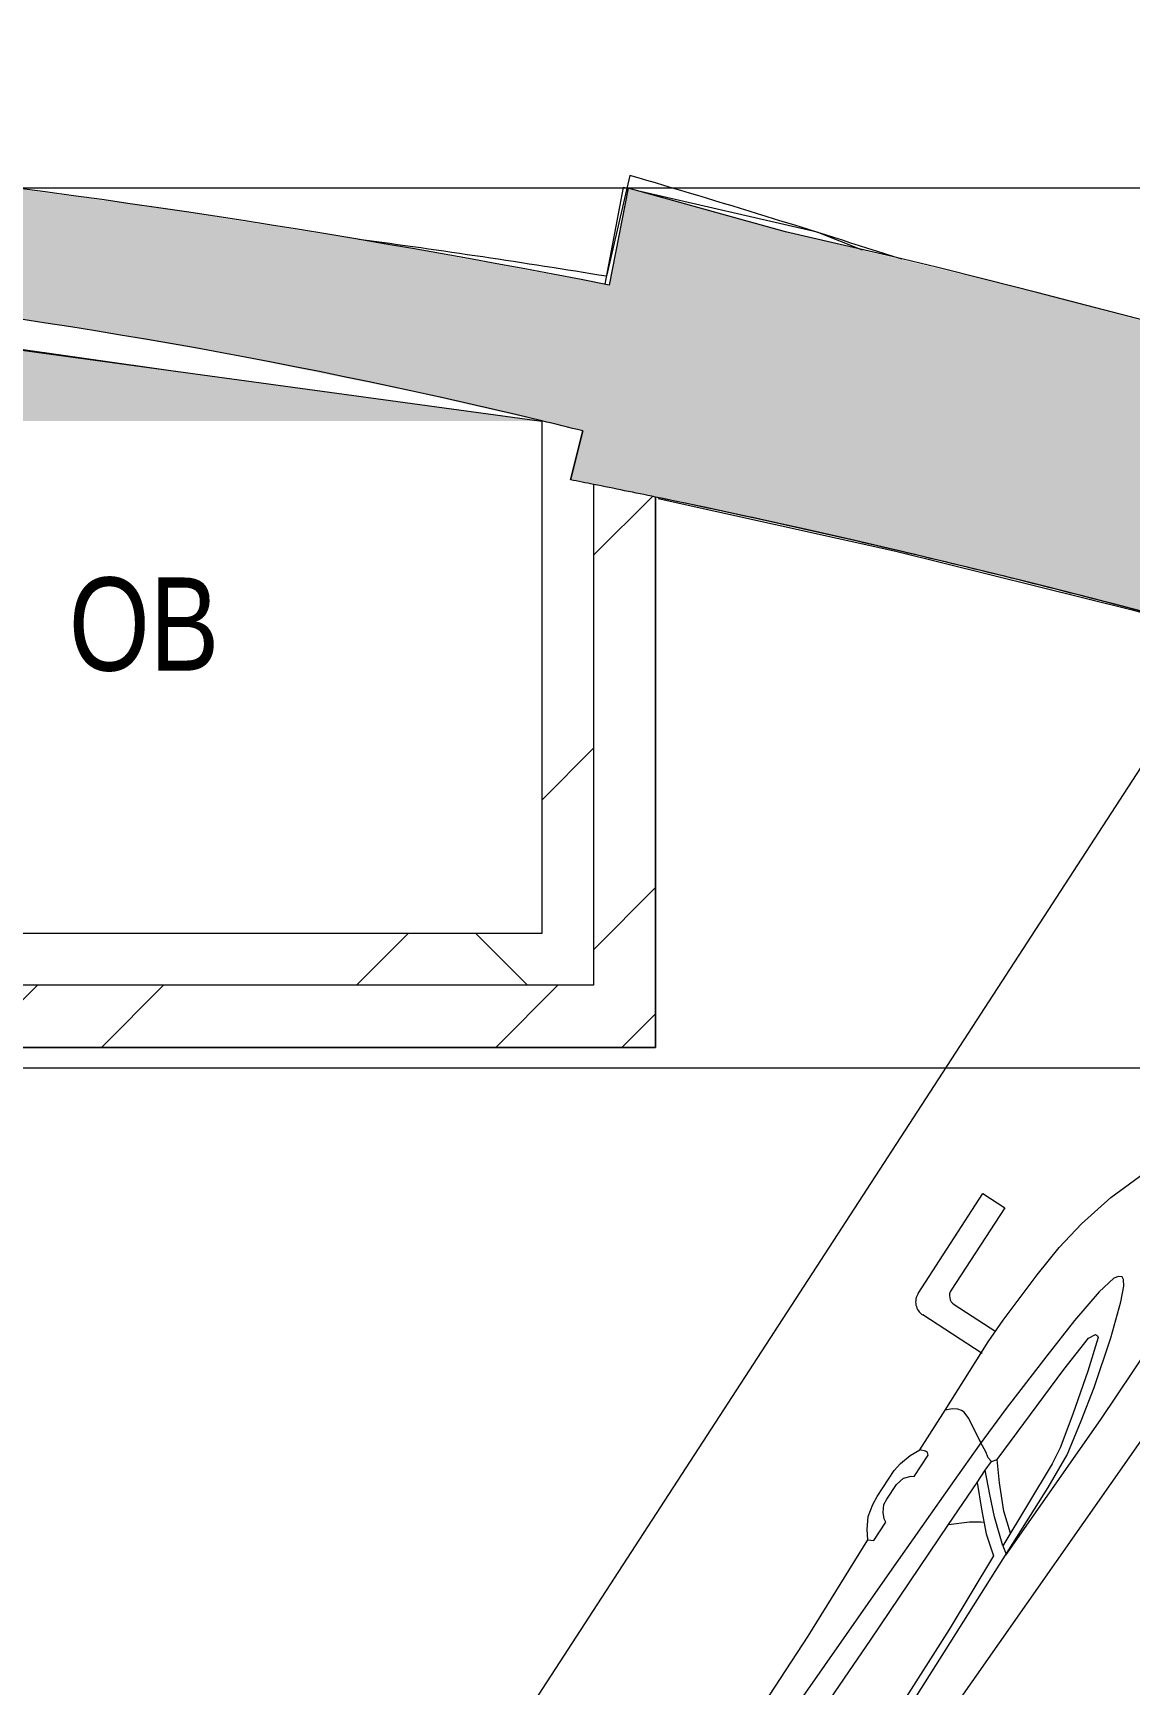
# Model space of a CAD drawing. Header units: millimetres. Extents: x 48966 to 155647, y -43515 to 30475.
# Drawn here: x 119419 to 121538, y 22525 to 25717 of the extents above; entities that cross this region are included whole.
import ezdxf

# ---------------------------------------------------------------- set-up
doc = ezdxf.new("R2010")
doc.units = ezdxf.units.MM
doc.linetypes.add('IMPORT-01 Штриховая _2 мм_', pattern=[600, 400, -200])
doc.linetypes.add('Осевые', pattern=[6350, 1270, -952.5, 3175, -952.5])
for name, color, linetype, lineweight in [('_Разделитель помещений_', 7, 'IMPORT-01 Штриховая _2 мм_', 9), ('Обобщенные модели', 7, 'Continuous', 9), ('Общие ребра', 7, 'Continuous', 9), ('Оси-2', 7, 'Осевые', 9), ('Парковка', 7, 'Continuous', 9), ('Перекрытия', 7, 'Continuous', 9), ('Стены', 7, 'Continuous', 9), ('Стены-1', 7, 'Continuous', 18), ('Типовые аннотации', 7, 'Continuous', 9), ('Фундамент несущей конструкции', 7, 'Continuous', 9), ('Фундамент несущей конструкции-1', 7, 'Continuous', 18), ('Штриховка разреза', 7, 'Continuous', 9), ('Элементы узлов', 7, 'Continuous', 9)]:
    doc.layers.add(name, color=color, linetype=linetype, lineweight=lineweight)
doc.styles.add('Arial', font='arial.ttf', dxfattribs={"width": 0.8, "height": 180})
pattern_1 = [(45, (0, 0), (-502.8943, 502.8943), []), (45, (0, 762), (-502.8943, 502.8943), [])]
pattern_2 = [(45, (0, 0), (-707.107, 707.107), []), (135, (0, 0), (-707.107, -707.107), [])]

# ---------------------------------------------------------------- blocks, each defined once
blk = doc.blocks.new('Стена монолитная - Стена монолитная-463893-План -1-го этажа на отм_ -10_350')
at = {"layer": 'Стены'}
for p, q in [((120558.6, 25418.6), (120523.7, 25231.6)), ((120568.5, 25416.4), (120558.6, 25418.6)), ((120933.5, 25332.1), (120586.3, 25412.2)), ((121021.3, 25297.4), (120933.5, 25332.1))]:
    blk.add_line(p, q, dxfattribs=at)
blk = doc.blocks.new('Стена наружная на отм_-10_450 - Стена наружная на отм_-10_450-507337-План -1-го этажа на отм_ -10_350')
at = {"layer": 'Фундамент несущей конструкции'}
h = blk.add_hatch(dxfattribs=at)
h.set_pattern_fill('FP_1', color=256, style=0, pattern_type=2)
h.set_pattern_definition([(45, (0, 0), (-493.914, 493.914), []), (45, (493.9, 0), (-493.914, 493.914), [873.125, -174.625, 6.706, -167.919])])
h.paths.add_polyline_path([(150600.1, -31682.9), (149464.5, -28562.9), (149310.2, -28562.9), (139786.7, -2397.4), (139923, -2347.8), (136398.5, 7335.5), (136262.3, 7285.9), (133987.2, 13536.7), (133818.3, 13982.2), (133637.5, 14423), (133445, 14858.9), (133241, 15289.5), (133025.5, 15714.5), (132798.8, 16133.5), (132561, 16546.4), (132312.2, 16952.8), (132052.7, 17352.4), (131782.5, 17744.9), (131502, 18130), (131211.4, 18507.6), (131317.8, 18614), (131028.7, 18983.8), (130730.1, 19346.1), (130422.3, 19700.5), (130105.4, 20046.8), (129779.7, 20384.8), (129445.4, 20714.3), (129102.6, 21035.1), (128751.8, 21346.9), (128385.1, 21655.8), (128026.4, 21942.9), (127652.5, 22226.6), (127271.3, 22500.6), (126883.2, 22764.7), (126488.4, 23018.6), (126087.2, 23262.3), (125679.8, 23495.6), (125266.6, 23718.2), (124847.7, 23930.1), (124423.5, 24131.2), (123994.3, 24321.2), (123560.3, 24500), (123121.8, 24667.6), (122679.1, 24823.9), (122232.6, 24968.6), (121782.4, 25101.8), (121329, 25223.3), (120872.6, 25333.1), (120568.7, 25417.1), (120531.9, 25230.1), (120097.4, 25310.1), (119661.1, 25379.5), (119223.3, 25438.3), (118784.1, 25486.4), (118343.9, 25523.9), (117903, 25550.7), (117461.5, 25566.8), (117019.7, 25572.1), (109836.6, 25572.1), (109836.6, 25717.1), (100041.6, 25717.1), (100041.6, 25542.1), (86231.6, 25542.1), (86231.6, 25572.1), (61831.6, 25572.1), (61588, 25565.7), (61345, 25546.6), (61103.4, 25514.8), (60863.8, 25470.4), (60626.8, 25413.5), (60393.1, 25344.3), (60133.6, 25250.6), (59938.3, 25169.7), (59718.3, 25064.8), (59504.1, 24948.5), (59296.3, 24821.1), (59095.5, 24683.1), (58902.1, 24534.7), (58716.8, 24376.5), (58540, 24208.7), (58372.3, 24031.9), (58214, 23846.6), (58065.6, 23653.3), (57927.6, 23452.4), (57793.2, 23231.6), (57666.7, 22994.1), (57579.1, 22810.5), (57485.8, 22585.3), (57404.5, 22355.6), (57335.2, 22121.9), (57271.6, 21848.7), (57233.9, 21645.3), (57202.1, 21403.7), (57182.9, 21157.2), (57176.6, 20917.1), (57176.6, 20357.1), (57031.6, 20357.1), (57031.6, 15267.1), (57176.6, 15267.1), (57176.6, 13317.1), (57131.6, 13317.1), (57131.6, 5867.1), (57031.6, 5867.1), (57031.6, 2617.1), (57241.6, 2617.1), (57241.6, -42.9), (57031.6, -42.9), (57031.6, -2532.9), (57176.6, -2532.9), (57176.6, -21042.9), (57051, -21042.9), (57026.1, -21292.1), (57013.8, -21542.3), (57014.1, -21792.8), (57027.1, -22043), (57052.5, -22292.1), (57090.5, -22539.7), (57140.9, -22785.1), (57203.6, -23027.6), (57278.4, -23266.7), (57365.1, -23501.7), (57463.5, -23732), (57573.4, -23957.1), (57694.5, -24176.4), (57826.4, -24389.3), (57968.9, -24595.3), (58121.6, -24793.9), (58284, -24984.6), (58489, -25198.5), (58636.7, -25340.1), (58826, -25504.2), (59023.3, -25658.5), (59228.1, -25802.7), (59439.9, -25936.4), (59658.2, -26059.3), (59882.4, -26171), (59977.6, -25988.3), (74463.4, -30779.2), (74856.7, -30903.3), (75253.3, -31016.6), (75652.9, -31119.1), (76055.1, -31210.5), (76459.6, -31290.9), (76866.3, -31360.1), (77274.6, -31418.3), (77684.4, -31465.2), (78095.3, -31500.8), (78481.1, -31521.4), (78867.1, -31533.8), (79253.4, -31537.9), (91781.6, -31537.9), (91781.6, -31682.9), (108581.6, -31682.9), (108581.6, -31507.9), (142781.6, -31507.9), (142781.6, -31682.9), (148120.5, -31682.9)], flags=0)
h.paths.add_polyline_path([(146475.9, -31382.9), (143081.6, -31382.9), (143081.6, -31207.9), (108281.6, -31207.9), (108281.6, -31382.9), (92081.6, -31382.9), (92081.6, -31237.9), (79046.7, -31236.1), (78950.9, -31235.3), (78648.5, -31227.6), (78656.6, -31153.7), (77594.1, -31082.9), (77586.5, -31153.2), (77201.2, -31105.9), (76817.3, -31048.5), (76435, -30981), (76054.7, -30903.5), (75676.5, -30816), (75300.8, -30718.6), (74927.7, -30611.4), (74557.6, -30494.4), (59829.5, -25623.3), (59753.2, -25769.8), (59548.4, -25651.4), (59349.9, -25522.9), (59158.1, -25384.6), (58973.6, -25236.7), (58796.8, -25079.7), (58628.1, -24913.9), (58468.1, -24739.8), (58317, -24557.9), (58175.3, -24368.6), (58043.4, -24172.3), (57921.5, -23969.6), (57810.1, -23761.1), (57709.3, -23547.1), (57619.5, -23328.4), (57538.6, -23097.8), (57473.6, -22878.7), (57417.8, -22648.8), (57372.4, -22406.3), (57341.5, -22182.2), (57321.1, -21946.6), (57312.7, -21710.3), (57316.2, -21473.9), (57331.6, -21237.9), (57476.6, -21237.9), (57476.6, -2232.9), (57331.6, -2232.9), (57331.6, -342.9), (57541.6, -342.9), (57541.6, 2917.1), (57331.6, 2917.1), (57331.6, 13017.1), (57476.6, 13017.1), (57476.6, 15567.1), (57331.6, 15567.1), (57331.6, 20057.1), (57476.6, 20057.1), (57476.6, 20917.1), (57483.5, 21157.2), (57500.5, 21372.3), (57530.2, 21598.4), (57578.1, 21848.7), (57625, 22044.3), (57689.8, 22262.9), (57765.9, 22477.8), (57853.1, 22688.5), (57951.3, 22894.3), (58077.8, 23123.6), (58179.2, 23289), (58308.4, 23476.9), (58447.2, 23657.8), (58595.2, 23831.2), (58752.2, 23996.6), (58917.6, 24153.5), (59090.9, 24301.6), (59271.8, 24440.4), (59459.7, 24569.5), (59654.1, 24688.7), (59854.5, 24797.5), (60060.3, 24895.6), (60270.9, 24982.9), (60485.9, 25059), (60704.5, 25123.7), (60955.9, 25182.5), (61150.4, 25218.5), (61376.4, 25248.3), (61603.7, 25266.2), (61831.6, 25272.1), (85931.6, 25272.1), (85931.6, 25242.1), (100341.6, 25242.1), (100341.6, 25417.1), (109536.6, 25417.1), (109536.6, 25272.1), (117025.1, 25272.1), (117348.4, 25286.1), (117672, 25291), (117995.5, 25286.8), (118318.8, 25273.7), (118761.6, 25240.9), (118861.6, 25231.1), (119172.2, 25195.1), (119481.8, 25150.8), (119790, 25098), (120162.1, 25022.2), (120480.8, 24948.3), (120457.3, 24853.8), (120621.6, 24820.5), (121081.3, 24719), (121538.1, 24605.7), (121991.9, 24480.5), (122442.3, 24343.7), (122889, 24195.2), (123331.7, 24035.3), (123770.1, 23863.9), (124203.9, 23681.3), (124632.9, 23487.4), (125095.9, 23262.4), (125475, 23066.8), (125887.7, 22840.3), (126294.3, 22603.2), (126740.5, 22325.6), (127088.5, 22097.8), (127475.5, 21829.8), (127855.4, 21551.9), (128228, 21264.3), (128593.1, 20967.1), (128950.3, 20660.6), (129299.5, 20345), (129640.4, 20020.4), (130029.8, 19626.9), (130296.4, 19345.3), (130611.1, 18995.2), (130916.7, 18637.1), (130808.9, 18529.4), (131090.8, 18174.8), (131363.5, 17813.2), (131674.4, 17374.1), (131880.4, 17069.3), (132124.3, 16687.6), (132358.2, 16299.7), (132582, 15905.9), (132795.6, 15506.5), (132998.8, 15101.7), (133191.5, 14691.7), (133373.6, 14277), (133544.9, 13857.7), (133705.3, 13434.1), (136083, 6901.4), (136219.2, 6951), (139538.5, -2168.5), (139402.2, -2218.1), (149100.1, -28862.9), (149254.4, -28862.9), (150171.6, -31382.9), (148120.5, -31382.9)], flags=0)
blk.add_line((120480.8, 24948.3), (120457.3, 24853.8), dxfattribs=at)
for centre, radius, start, end in [((117685.6, 13718.3), 11572.7, 76.0229, 76.42675), ((116931.1, 7013.9), 18185, 78.67677, 78.81916), ((116931.1, 7013.9), 18185, 78.29093, 78.67677)]:
    blk.add_arc(centre, radius, start, end, dxfattribs=at)
at = {"layer": 'Фундамент несущей конструкции-1'}
for p, q in [((120568.7, 25417.1), (120531.9, 25230.1)), ((120872.6, 25333.1), (120568.7, 25417.1))]:
    blk.add_line(p, q, dxfattribs=at)
for centre, radius, start, end in [((117019.7, 7369.1), 18203, 78.87539, 90), ((116848.5, 7599), 18185, 37.28093, 77.21527), ((117685.6, 13718.3), 11572.7, 76.42675, 84.16771), ((116931.1, 7013.9), 18185, 39.72953, 78.29093)]:
    blk.add_arc(centre, radius, start, end, dxfattribs=at)
blk = doc.blocks.new('2D Обозначение - Проем ТРАПЕЦИЯ2 - 2D Обозначение - Проем ТРАПЕЦИЯ2-4805450-План -1-го этажа на отм_ -10_350')
at = {"layer": 'Обобщенные модели'}
blk.add_hatch(color=256, dxfattribs=at).paths.add_polyline_path([(-770, -600), (-620, 390), (765.2, 390.6), (-770, 600)], flags=0)
for p, q in [((-770, -600), (-770, 600)), ((-770, 600), (770, 390)), ((770, 390), (770, -600)), ((770, -600), (-770, -600))]:
    blk.add_line(p, q, dxfattribs=at)
blk = doc.blocks.new('Парковка_одиночная - Средний класс 5300х2500мм-8483981-План -1-го этажа на отм_ -10_350')
at = {"layer": 'Парковка'}
for p, q in [((0, 0), (0, -5300)), ((193.3, -1058.6), (243.3, -1058.6)), ((193.3, -1288.6), (193.3, -1058.6)), ((243.3, -1058.6), (243.3, -1248.6)), ((263.3, -1268.6), (359, -1268.6)), ((360.2, -1318.6), (223.3, -1318.6))]:
    blk.add_line(p, q, dxfattribs=at)
for centre, radius in [((263.3, -1248.6), 20), ((223.3, -1288.6), 30)]:
    blk.add_arc(centre, radius, 180, 270, dxfattribs=at)
at = {"layer": 'Элементы узлов'}
for p, q in [((404.5, -930.6), (436, -846.6)), ((404.5, -930.6), (436, -846.6)), ((404.5, -930.6), (436, -846.6)), ((384.7, -1004.1), (404.5, -930.6)), ((384.7, -1004.1), (404.5, -930.6)), ((384.7, -1004.1), (404.5, -930.6)), ((373.6, -1065.6), (384.7, -1004.1)), ((373.6, -1065.6), (384.7, -1004.1)), ((373.6, -1065.6), (384.7, -1004.1)), ((500.4, -1050.4), (494.3, -1058)), ((500.4, -1050.4), (494.3, -1058)), ((500.4, -1050.4), (494.3, -1058)), ((506.4, -1047.2), (500.4, -1050.4)), ((506.4, -1047.2), (500.4, -1050.4)), ((506.4, -1047.2), (500.4, -1050.4)), ((511.6, -1049.7), (506.4, -1047.2)), ((511.6, -1049.7), (506.4, -1047.2)), ((511.6, -1049.7), (506.4, -1047.2)), ((518.9, -1060.6), (511.6, -1049.7)), ((518.9, -1060.6), (511.6, -1049.7)), ((518.9, -1060.6), (511.6, -1049.7)), ((624.9, -1048), (621.3, -1301.2)), ((624.9, -1048), (621.3, -1301.2)), ((624.9, -1048), (621.3, -1301.2)), ((366.5, -1132.9), (373.6, -1065.6)), ((366.5, -1132.9), (373.6, -1065.6)), ((366.5, -1132.9), (373.6, -1065.6)), ((494.3, -1058), (484.7, -1095.5)), ((494.3, -1058), (484.7, -1095.5)), ((494.3, -1058), (484.7, -1095.5)), ((530.7, -1088.6), (518.9, -1060.6)), ((530.7, -1088.6), (518.9, -1060.6)), ((530.7, -1088.6), (518.9, -1060.6)), ((658, -2756.5), (717.5, -1056)), ((658, -2756.5), (717.5, -1056)), ((658, -2756.5), (717.5, -1056)), ((484.7, -1095.5), (475.1, -1168.2)), ((484.7, -1095.5), (475.1, -1168.2)), ((484.7, -1095.5), (475.1, -1168.2)), ((552.1, -1157.8), (530.7, -1088.6)), ((552.1, -1157.8), (530.7, -1088.6)), ((552.1, -1157.8), (530.7, -1088.6)), ((359.4, -1242.6), (366.5, -1132.9)), ((359.4, -1242.6), (366.5, -1132.9)), ((359.4, -1242.6), (366.5, -1132.9)), ((475.1, -1168.2), (467.7, -1254.4)), ((475.1, -1168.2), (467.7, -1254.4)), ((475.1, -1168.2), (467.7, -1254.4)), ((516.5, -1181.6), (523.5, -1168.5)), ((516.5, -1181.6), (523.5, -1168.5)), ((516.5, -1181.6), (523.5, -1168.5)), ((523.5, -1168.5), (528.2, -1168.5)), ((523.5, -1168.5), (528.2, -1168.5)), ((523.5, -1168.5), (528.2, -1168.5)), ((528.2, -1168.5), (531.3, -1170.7)), ((528.2, -1168.5), (531.3, -1170.7)), ((528.2, -1168.5), (531.3, -1170.7)), ((531.3, -1170.7), (550, -1236.4)), ((531.3, -1170.7), (550, -1236.4)), ((531.3, -1170.7), (550, -1236.4)), ((577.7, -1255.6), (552.1, -1157.8)), ((577.7, -1255.6), (552.1, -1157.8)), ((577.7, -1255.6), (552.1, -1157.8)), ((509.5, -1258.8), (516.5, -1181.6)), ((509.5, -1258.8), (516.5, -1181.6)), ((509.5, -1258.8), (516.5, -1181.6)), ((357.5, -1293.2), (359.4, -1242.6)), ((357.5, -1293.2), (359.4, -1242.6)), ((357.5, -1293.2), (359.4, -1242.6)), ((550, -1236.4), (570.8, -1321.6)), ((550, -1236.4), (570.8, -1321.6)), ((550, -1236.4), (570.8, -1321.6)), ((467.7, -1254.4), (457.1, -1382.1)), ((467.7, -1254.4), (457.1, -1382.1)), ((467.7, -1254.4), (457.1, -1382.1)), ((496.2, -1474.6), (509.5, -1258.8)), ((496.2, -1474.6), (509.5, -1258.8)), ((496.2, -1474.6), (509.5, -1258.8)), ((591.5, -1323.4), (577.7, -1255.6)), ((591.5, -1323.4), (577.7, -1255.6)), ((591.5, -1323.4), (577.7, -1255.6)), ((359.9, -1449), (357.5, -1293.2)), ((359.9, -1449), (357.5, -1293.2)), ((359.9, -1449), (357.5, -1293.2)), ((621.3, -1301.2), (610.1, -1621)), ((621.3, -1301.2), (610.1, -1621)), ((621.3, -1301.2), (610.1, -1621)), ((570.8, -1321.6), (586.1, -1389.6)), ((570.8, -1321.6), (586.1, -1389.6)), ((570.8, -1321.6), (586.1, -1389.6)), ((604.3, -1393.2), (591.5, -1323.4)), ((604.3, -1393.2), (591.5, -1323.4)), ((604.3, -1393.2), (591.5, -1323.4)), ((457.1, -1382.1), (451.9, -1470)), ((457.1, -1382.1), (451.9, -1470)), ((457.1, -1382.1), (451.9, -1470)), ((586.1, -1389.6), (590, -1423.5)), ((586.1, -1389.6), (590, -1423.5)), ((586.1, -1389.6), (590, -1423.5)), ((608.4, -1466.1), (604.3, -1393.2)), ((608.4, -1466.1), (604.3, -1393.2)), ((608.4, -1466.1), (604.3, -1393.2)), ((379.2, -1434.4), (370.1, -1439.8)), ((379.2, -1434.4), (370.1, -1439.8)), ((379.2, -1434.4), (370.1, -1439.8)), ((386.4, -1432.6), (379.2, -1434.4)), ((386.4, -1432.6), (379.2, -1434.4)), ((386.4, -1432.6), (379.2, -1434.4)), ((392.8, -1432.6), (386.4, -1432.6)), ((392.8, -1432.6), (386.4, -1432.6)), ((392.8, -1432.6), (386.4, -1432.6)), ((406.8, -1437.8), (392.8, -1432.6)), ((406.8, -1437.8), (392.8, -1432.6)), ((406.8, -1437.8), (392.8, -1432.6)), ((590, -1423.5), (596.1, -1608.4)), ((590, -1423.5), (596.1, -1608.4)), ((590, -1423.5), (596.1, -1608.4)), ((370.1, -1439.8), (359.9, -1449)), ((370.1, -1439.8), (359.9, -1449)), ((370.1, -1439.8), (359.9, -1449)), ((360.7, -1539.9), (359.9, -1449)), ((360.7, -1539.9), (359.9, -1449)), ((360.7, -1539.9), (359.9, -1449)), ((452.3, -1464.5), (406.8, -1437.8)), ((452.3, -1464.5), (406.8, -1437.8)), ((452.3, -1464.5), (406.8, -1437.8)), ((469.6, -1474), (452.3, -1464.5)), ((469.6, -1474), (452.3, -1464.5)), ((469.6, -1474), (452.3, -1464.5)), ((613, -1835.4), (608.4, -1466.1)), ((613, -1835.4), (608.4, -1466.1)), ((613, -1835.4), (608.4, -1466.1)), ((451.9, -1470), (448.4, -1554.2)), ((451.9, -1470), (448.4, -1554.2)), ((451.9, -1470), (448.4, -1554.2)), ((479.6, -1481.3), (469.6, -1474)), ((479.6, -1481.3), (469.6, -1474)), ((479.6, -1481.3), (469.6, -1474)), ((489.1, -1484), (479.6, -1481.3)), ((489.1, -1484), (479.6, -1481.3)), ((489.1, -1484), (479.6, -1481.3)), ((487.9, -1504.2), (489.1, -1484)), ((487.9, -1504.2), (489.1, -1484)), ((487.9, -1504.2), (489.1, -1484)), ((489.1, -1484), (496.2, -1474.6)), ((489.1, -1484), (496.2, -1474.6)), ((489.1, -1484), (496.2, -1474.6)), ((524.4, -1509.7), (496.2, -1474.6)), ((524.4, -1509.7), (496.2, -1474.6)), ((524.4, -1509.7), (496.2, -1474.6)), ((487.6, -1532.8), (487.9, -1504.2)), ((487.6, -1532.8), (487.9, -1504.2)), ((487.6, -1532.8), (487.9, -1504.2)), ((520.9, -1539.2), (487.9, -1504.2)), ((520.9, -1539.2), (487.9, -1504.2)), ((520.9, -1539.2), (487.9, -1504.2)), ((561.3, -1551), (524.4, -1509.7)), ((561.3, -1551), (524.4, -1509.7)), ((561.3, -1551), (524.4, -1509.7)), ((343.9, -1582.7), (350.5, -1559.6)), ((343.9, -1582.7), (350.5, -1559.6)), ((343.9, -1582.7), (350.5, -1559.6)), ((350.5, -1559.6), (360.7, -1539.9)), ((350.5, -1559.6), (360.7, -1539.9)), ((350.5, -1559.6), (360.7, -1539.9)), ((371.2, -1536.1), (360.7, -1539.9)), ((371.2, -1536.1), (360.7, -1539.9)), ((371.2, -1536.1), (360.7, -1539.9)), ((375.8, -1536.3), (371.2, -1536.1)), ((375.8, -1536.3), (371.2, -1536.1)), ((375.8, -1536.3), (371.2, -1536.1)), ((379.6, -1539.9), (375.8, -1536.3)), ((379.6, -1539.9), (375.8, -1536.3)), ((379.6, -1539.9), (375.8, -1536.3)), ((379.6, -1589.1), (379.6, -1539.9)), ((379.6, -1589.1), (379.6, -1539.9)), ((379.6, -1589.1), (379.6, -1539.9)), ((448.4, -1554.2), (440.8, -1771.1)), ((448.4, -1554.2), (440.8, -1771.1)), ((448.4, -1554.2), (440.8, -1771.1)), ((485.4, -1630.9), (487.6, -1532.8)), ((485.4, -1630.9), (487.6, -1532.8)), ((485.4, -1630.9), (487.6, -1532.8)), ((487.6, -1532.8), (522.7, -1571.4)), ((487.6, -1532.8), (522.7, -1571.4)), ((487.6, -1532.8), (522.7, -1571.4)), ((551.8, -1570.1), (520.9, -1539.2)), ((551.8, -1570.1), (520.9, -1539.2)), ((551.8, -1570.1), (520.9, -1539.2)), ((595.2, -1580.1), (561.3, -1551)), ((595.2, -1580.1), (561.3, -1551)), ((595.2, -1580.1), (561.3, -1551)), ((340.8, -1601.1), (343.9, -1582.7)), ((340.8, -1601.1), (343.9, -1582.7)), ((340.8, -1601.1), (343.9, -1582.7)), ((364, -1603.7), (374.3, -1592.2)), ((364, -1603.7), (374.3, -1592.2)), ((364, -1603.7), (374.3, -1592.2)), ((374.3, -1592.2), (379.6, -1589.1)), ((374.3, -1592.2), (379.6, -1589.1)), ((374.3, -1592.2), (379.6, -1589.1)), ((517.2, -1604.7), (535.5, -1592.9)), ((517.2, -1604.7), (535.5, -1592.9)), ((517.2, -1604.7), (535.5, -1592.9)), ((522.7, -1571.4), (556.6, -1606.2)), ((522.7, -1571.4), (556.6, -1606.2)), ((522.7, -1571.4), (556.6, -1606.2)), ((535.5, -1592.9), (540.7, -1589.9)), ((535.5, -1592.9), (540.7, -1589.9)), ((535.5, -1592.9), (540.7, -1589.9)), ((596.1, -1608.4), (551.8, -1570.1)), ((596.1, -1608.4), (551.8, -1570.1)), ((596.1, -1608.4), (551.8, -1570.1)), ((340.4, -1660.8), (340.8, -1601.1)), ((340.4, -1660.8), (340.8, -1601.1)), ((340.4, -1660.8), (340.8, -1601.1)), ((358.9, -1655.1), (359.2, -1620.9)), ((358.9, -1655.1), (359.2, -1620.9)), ((358.9, -1655.1), (359.2, -1620.9)), ((359.2, -1620.9), (364, -1603.7)), ((359.2, -1620.9), (364, -1603.7)), ((359.2, -1620.9), (364, -1603.7)), ((485.4, -1630.9), (517.2, -1604.7)), ((485.4, -1630.9), (517.2, -1604.7)), ((485.4, -1630.9), (517.2, -1604.7)), ((556.6, -1606.2), (591.3, -1634.5)), ((556.6, -1606.2), (591.3, -1634.5)), ((556.6, -1606.2), (591.3, -1634.5)), ((596.1, -1608.4), (610.3, -1618.8)), ((596.1, -1608.4), (610.3, -1618.8)), ((596.1, -1608.4), (610.3, -1618.8)), ((359.9, -1666.9), (358.9, -1655.1)), ((359.9, -1666.9), (358.9, -1655.1)), ((359.9, -1666.9), (358.9, -1655.1)), ((481.2, -1900.8), (485.4, -1630.9)), ((481.2, -1900.8), (485.4, -1630.9)), ((481.2, -1900.8), (485.4, -1630.9)), ((591.3, -1634.5), (597.4, -1800.4)), ((591.3, -1634.5), (597.4, -1800.4)), ((591.3, -1634.5), (597.4, -1800.4)), ((342, -1678.6), (340.4, -1660.8)), ((342, -1678.6), (340.4, -1660.8)), ((342, -1678.6), (340.4, -1660.8)), ((347.3, -1702.7), (342, -1678.6)), ((347.3, -1702.7), (342, -1678.6)), ((347.3, -1702.7), (342, -1678.6)), ((367.3, -1680.4), (359.9, -1666.9)), ((367.3, -1680.4), (359.9, -1666.9)), ((367.3, -1680.4), (359.9, -1666.9)), ((375.7, -1689.7), (367.3, -1680.4)), ((375.7, -1689.7), (367.3, -1680.4)), ((375.7, -1689.7), (367.3, -1680.4)), ((381.8, -1693.1), (375.7, -1689.7)), ((381.8, -1693.1), (375.7, -1689.7)), ((381.8, -1693.1), (375.7, -1689.7)), ((359.1, -1725.1), (347.3, -1702.7)), ((359.1, -1725.1), (347.3, -1702.7)), ((359.1, -1725.1), (347.3, -1702.7)), ((381.5, -1735.7), (381.8, -1693.1)), ((381.5, -1735.7), (381.8, -1693.1)), ((381.5, -1735.7), (381.8, -1693.1)), ((371.4, -1741), (359.1, -1725.1)), ((371.4, -1741), (359.1, -1725.1)), ((371.4, -1741), (359.1, -1725.1)), ((371.4, -1741), (381.5, -1735.7)), ((371.4, -1741), (381.5, -1735.7)), ((371.4, -1741), (381.5, -1735.7)), ((375.8, -1960.1), (371.4, -1741)), ((375.8, -1960.1), (371.4, -1741)), ((375.8, -1960.1), (371.4, -1741)), ((440.8, -1771.1), (430.5, -2063.3)), ((440.8, -1771.1), (430.5, -2063.3)), ((440.8, -1771.1), (430.5, -2063.3)), ((597.4, -1800.4), (599.1, -1979.2)), ((597.4, -1800.4), (599.1, -1979.2)), ((597.4, -1800.4), (599.1, -1979.2)), ((617, -2246), (613, -1835.4)), ((617, -2246), (613, -1835.4)), ((617, -2246), (613, -1835.4)), ((476.9, -2081), (481.2, -1900.8)), ((476.9, -2081), (481.2, -1900.8)), ((476.9, -2081), (481.2, -1900.8)), ((374.9, -2159.6), (375.8, -1960.1)), ((374.9, -2159.6), (375.8, -1960.1)), ((374.9, -2159.6), (375.8, -1960.1))]:
    blk.add_line(p, q, dxfattribs=at)

msp = doc.modelspace()

# ---------------------------------------------------------------- hatches: boundary and pattern name
at = {"layer": 'Штриховка разреза'}
h = msp.add_hatch(dxfattribs=at)
h.set_pattern_fill('FP_63', color=256, style=0, pattern_type=2)
h.set_pattern_definition(pattern_2)
h.paths.add_polyline_path([(120501.6, 23977.1), (120501.6, 24845), (120457.3, 24853.8), (120480.8, 24948.3), (120401.6, 24967.8), (120401.6, 23977.1)], flags=0)
h = msp.add_hatch(dxfattribs=at)
h.set_pattern_fill('FP_60', color=256, style=0, pattern_type=2)
h.set_pattern_definition(pattern_1)
h.paths.add_polyline_path([(120621.6, 23877.1), (120621.6, 24820.5), (120501.6, 24845), (120501.6, 23877.1)], flags=0)
h = msp.add_hatch(dxfattribs=at)
h.set_pattern_fill('FP_63', color=256, style=0, pattern_type=2)
h.set_pattern_definition(pattern_2)
h.paths.add_polyline_path([(120501.6, 23877.1), (120501.6, 23977.1), (118861.6, 23977.1), (118861.6, 23877.1), (120162.1, 23877.1)], flags=0)
h = msp.add_hatch(dxfattribs=at)
h.set_pattern_fill('FP_60', color=256, style=0, pattern_type=2)
h.set_pattern_definition(pattern_1)
h.paths.add_polyline_path([(120621.6, 23757.1), (120621.6, 23877.1), (118761.6, 23877.1), (118761.6, 23757.1), (120162.1, 23757.1)], flags=0)

# ---------------------------------------------------------------- linework, layer by layer
at = {"layer": '_Разделитель помещений_'}
for start, end in [(76.66413, 78.29046), (74.53993, 75.6217)]:
    msp.add_arc((116931.1, 7013.9), 18185, start, end, dxfattribs=at)
at = {"layer": 'Общие ребра'}
for p, q in [((120501.6, 24845), (120501.6, 23977.1)), ((120501.6, 23977.1), (120501.6, 23877.1)), ((120501.6, 23877.1), (118861.6, 23877.1))]:
    msp.add_line(p, q, dxfattribs=at)
at = {"layer": 'Оси-2'}
for p, q in [((150171.6, 25417.1), (50565.6, 25417.1)), ((150171.6, 23717.1), (50565.6, 23717.1))]:
    msp.add_line(p, q, dxfattribs=at)
at = {"layer": 'Перекрытия'}
for p, q in [((120571.6, 25442.1), (120526.6, 25247.1)), ((118861.6, 25181.8), (119698.3, 25063)), ((120621.6, 24820.5), (120621.6, 23757.1)), ((120621.6, 23757.1), (118641.6, 23757.1))]:
    msp.add_line(p, q, dxfattribs=at)
for centre, radius, start, end in [((114916.3, 6187), 20068.4, 72.06178, 73.63222), ((117665.9, 7685.9), 17792.7, 80.74794, 82.30653), ((116931.1, 7013.9), 18185, 76.80781, 78.29087), ((116931.1, 7013.9), 18185, 75.32468, 76.8078)]:
    msp.add_arc(centre, radius, start, end, dxfattribs=at)
at = {"layer": 'Стены'}
msp.add_line((120457.3, 24853.8), (120480.8, 24948.3), dxfattribs=at)
for centre, radius, start, end in [((117685.6, 13718.3), 11572.7, 76.0229, 76.42674), ((116931.1, 7013.9), 18185, 78.67679, 78.81916), ((116931.1, 7013.9), 18185, 78.29093, 78.67679)]:
    msp.add_arc(centre, radius, start, end, dxfattribs=at)
at = {"layer": 'Стены-1'}
for p, q in [((120401.6, 24967.8), (120401.6, 23977.1)), ((120621.6, 23977.1), (120621.6, 24820.5)), ((120621.6, 24820.5), (120621.6, 24818.5)), ((120401.6, 23977.1), (118861.6, 23977.1)), ((120621.6, 23877.1), (120621.6, 23977.1)), ((120621.6, 23757.1), (120621.6, 23877.1)), ((118861.6, 23757.1), (120621.6, 23757.1))]:
    msp.add_line(p, q, dxfattribs=at)
at = {"layer": 'Стены-1', "flags": 128}
msp.add_lwpolyline([(120626.6, 24817.4), (121085.9, 24715.9), (121542.4, 24602.5), (121995.8, 24477.3), (122445.9, 24340.5), (122892.2, 24192), (123334.6, 24032.1), (123772.6, 23860.7), (124206.1, 23678.1)], dxfattribs=at)
at = {"layer": 'Стены-1'}
msp.add_arc((116931.1, 7013.9), 18185, 39.73586, 78.29093, dxfattribs=at)

# ---------------------------------------------------------------- block references
at = {"layer": 'Обобщенные модели'}
msp.add_blockref('2D Обозначение - Проем ТРАПЕЦИЯ2 - 2D Обозначение - Проем ТРАПЕЦИЯ2-4805450-План -1-го этажа на отм_ -10_350', (119631.6, 24577.1), dxfattribs=at)
at = {"layer": 'Парковка', "rotation": 326.9999999999999}
msp.add_blockref('Парковка_одиночная - Средний класс 5300х2500мм-8483981-План -1-го этажа на отм_ -10_350', (121668.6, 24467.6), dxfattribs=at)
at = {"layer": 'Стены'}
msp.add_blockref('Стена монолитная - Стена монолитная-463893-План -1-го этажа на отм_ -10_350', (0, 0), dxfattribs=at)
at = {"layer": 'Фундамент несущей конструкции'}
msp.add_blockref('Стена наружная на отм_-10_450 - Стена наружная на отм_-10_450-507337-План -1-го этажа на отм_ -10_350', (0, 0), dxfattribs=at)

# ---------------------------------------------------------------- texts
at = {"layer": 'Типовые аннотации', "insert": (119487.8, 24665.1), "char_height": 180, "width": 359.156, "attachment_point": 1, "style": 'Arial'}
msp.add_mtext('ОВ', dxfattribs=at)

doc.saveas('drawing.dxf')
